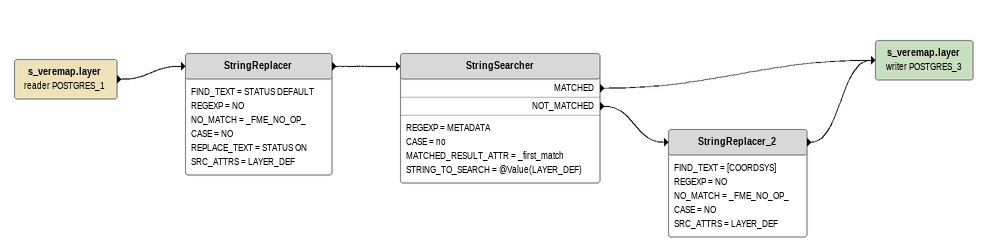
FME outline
s_veremap.layer (reader POSTGRES_1)
    -> StringReplacer
StringReplacer
    FIND_TEXT = STATUS DEFAULT
    REGEXP = NO
    NO_MATCH = _FME_NO_OP_
    CASE = NO
    REPLACE_TEXT = STATUS ON
    SRC_ATTRS = LAYER_DEF
    -> StringSearcher
StringSearcher
    REGEXP = METADATA
    CASE = no
    MATCHED_RESULT_ATTR = _first_match
    STRING_TO_SEARCH = @Value(LAYER_DEF)
    MATCHED -> s_veremap.layer (writer POSTGRES_3)
    NOT_MATCHED -> StringReplacer_2
StringReplacer_2
    FIND_TEXT = [COORDSYS]
    REGEXP = NO
    NO_MATCH = _FME_NO_OP_
    CASE = NO
    SRC_ATTRS = LAYER_DEF
    -> s_veremap.layer (writer POSTGRES_3)
s_veremap.layer (writer POSTGRES_3)
